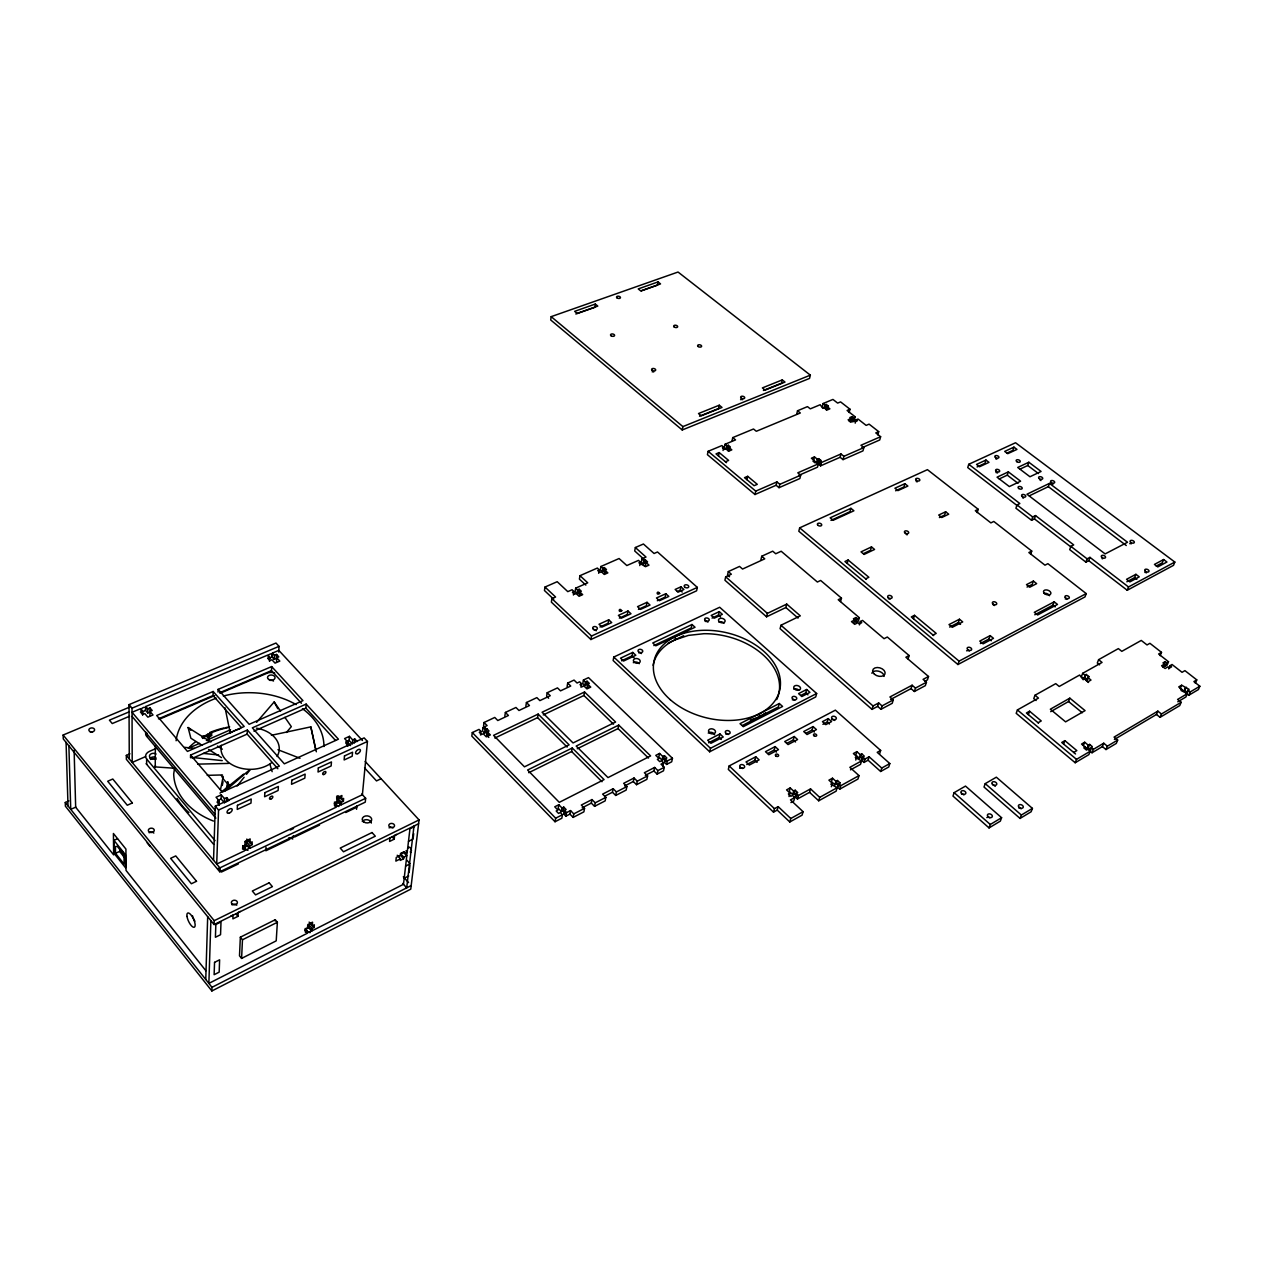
<?xml version="1.0" encoding="UTF-8"?>
<svg xmlns="http://www.w3.org/2000/svg" width="1263" height="1263" viewBox="0 0 1263 1263"><rect width="100%" height="100%" fill="white"/><g stroke="black" fill="none" stroke-linecap="round" stroke-linejoin="round"><path stroke-width="1.5" d="M142.624 715.126L142.64 711.022L140.635 708.669L132.047 712.285L215.152 810.309M269.508 661.37L269.714 657.328L267.661 655.102L145.766 706.506L145.75 710.611L147.755 712.964L149.965 712.016M213.605 844.331L146.634 764.273L146.65 759.016A7.767 5.526 -1.9 0 1 149.397 751.39L156.565 748.28M215.878 818.171L146.713 736.392L146.729 732.808M147.755 712.964L147.771 708.859L145.766 706.506M149.965 715.537L149.981 707.912L147.771 708.859M213.447 821.061A74.927 54.183 0.6 0 1 173.694 773.935L174.594 768.251L155.238 766.909L155.365 746.18M190.524 757.8L190.587 755.069L247.359 730.03L279.36 766.12L222.32 792.106L190.587 755.069M230.545 729.761L209.421 739.029L209.5 736.44L207.511 734.166M209.5 736.44L211.584 735.524L211.663 732.682L209.579 733.598M241.438 727.63L213.037 695.55L213.163 691.477L156.707 715.505L187.461 751.422L244.201 726.478L213.163 691.477M205.758 979.472L207.685 916.685M218.025 692.077L218.104 689.377L271.671 666.58L302.978 700.633L249.174 724.299L218.104 689.377M210.874 920.616L208.869 983.388L307.114 933.357L307.304 930.926L305.204 928.431M213.542 860.245L215.294 806.204L364.139 737.892L367.454 741.46L362.402 794.711L341.105 804.863L337.868 801.263L338.089 798.674L340.157 797.695M365.181 761.463L419.063 819.924L410.759 889.168L211.868 990.966L211.979 987.319L65.281 802.479L68.881 800.9M418.606 823.744L214.094 924.563L214.221 920.68L63.15 735.019L129.884 706.996M215.294 806.204L218.546 810.025L216.715 864.05L244.675 850.741L244.801 848.12L242.685 845.61M219.131 805.115L219.273 801.026L216.052 797.237L221.246 794.869L224.467 798.642L224.325 802.731L226.566 801.705L226.709 797.616L224.467 798.642M224.325 802.731L221.104 798.958L221.246 794.869M361.723 793.969L365.654 798.279L365.275 802.147L219.746 871.786L219.888 867.87L126.332 755.385L129.931 753.822M227.608 786.912L227.798 781.686L226.282 789.249M230.813 916.117L233.039 915.028L232.881 918.864L237.981 916.338L238.154 912.502L240.365 911.412M277.844 768.741L247.169 734.103L247.359 730.03M240.349 937.193L239.496 955.823L241.596 958.412L276.218 940.856L277.371 922.274L275.255 919.732L240.349 937.193L242.464 939.783L241.596 958.412M249.727 848.341L249.837 845.736L252.032 844.694L248.843 840.937L246.648 841.979L246.538 844.584L249.727 848.341L336.321 807.12L336.542 804.531L334.395 802.131M252.032 844.694L252.158 841.821L249.979 842.847L250.169 838.916L245.117 841.3L244.927 845.247L242.749 846.289L242.607 849.162L244.801 848.12M301.415 703.27L271.466 670.621L271.671 666.58M362.434 740.497L278.823 650.398L272.429 653.097L272.224 657.139L274.26 659.349L276.329 658.481L276.55 654.439L274.481 655.308L274.26 659.349M266.019 847.315L265.83 850.773L289.685 839.358M276.518 661.796L276.739 657.755L278.807 656.871L276.55 654.439M278.728 652.071L279.044 646.356L275.981 643.041L129.031 704.628L129.268 758.905M275.176 920.98L275.255 919.732M335.5 740.418L305.883 708.133L306.151 704.091L252.332 727.835L284.349 763.831L338.421 739.187L306.151 704.091M311.882 930.926L312.072 928.494L314.14 927.452L310.982 923.727L308.914 924.769L308.725 927.2L311.882 930.926L403.481 884.289L406.828 855.635L403.592 852.051L400.56 853.567L400.371 855.177L403.607 858.761L400.26 860.435L400.434 858.824L397.214 855.24M314.14 927.452L314.345 924.769L312.277 925.826L312.561 922.164L307.777 924.595L307.509 928.258L305.425 929.3L305.236 931.983L307.304 930.926M341.105 804.863L341.326 802.273L338.089 798.674M347.514 746.165L347.878 742.123L344.594 738.571L349.409 736.361L352.693 739.913L352.33 743.954L349.062 740.402L349.409 736.361M341.326 802.273L343.394 801.279L343.631 798.421L341.563 799.416L341.91 795.501L337.11 797.774L336.795 801.673L334.711 802.668L334.474 805.526L336.542 804.531M354.414 742.991L354.777 738.966L352.693 739.913M356.545 809.315L356.876 805.794M389.983 837.653L389.572 841.458L394.23 839.153L394.64 835.364L396.661 834.369M403.607 858.761L403.781 857.151L400.56 853.567M413.996 826.018L406.686 887.857L402.739 883.453M409.117 872.48L409.938 865.534M413.711 833.675L413.064 839.058L408.502 841.332M480.524 735.003L481.029 731.466L479.009 729.398L472.299 732.572L471.809 736.124L555.041 821.739L561.83 818.25L562.461 814.714L560.314 812.519L558.546 813.419L556.178 811.004L557.946 810.104L554.741 806.804L558.799 804.736L562.019 808.02L561.372 811.556L558.167 808.273L558.799 804.736M581.027 687.293L581.659 683.788L579.622 681.831L577.096 683.03L574.049 680.078L567.687 683.078L570.734 686.03L560.519 690.861L557.488 687.893L547.195 692.74L550.242 695.724L539.885 700.618L536.854 697.618L526.434 702.528L529.465 705.543L518.982 710.501L515.951 707.469L505.389 712.443L508.421 715.49L497.796 720.526L494.764 717.447L484.061 722.499L487.092 725.578L483.05 727.488L482.545 731.024L484.566 733.093L486.318 732.256L486.823 728.719L485.071 729.54L484.566 733.093M484.061 722.499L483.555 726.036L485.576 728.088M488.813 737.434L486.792 735.366L487.297 731.814L489.049 730.993L486.823 728.719M551.173 316.65L550.7 319.965L682.225 429.973L809.551 378.411L810.341 375.143L678.042 272.034L551.173 316.65L682.888 426.61L682.225 429.973M504.853 715.979L505.389 712.443M525.882 706.049L526.434 702.528M573.402 595.031L573.986 591.558L572.06 589.758L567.797 591.637L557.204 581.706L545 587.042L544.448 590.516L553.715 599.246M595.315 304.051L597.809 306.088L577.128 313.398L574.633 311.345L595.315 304.051L594.778 307.335L575.849 314.029M545 587.042L555.594 597.02L551.915 598.646L551.363 602.135L590.91 639.52L696.592 590.816L697.334 587.39L657.518 551.978L654.076 553.494L643.42 544.006L635.352 547.526L634.705 550.968L644.004 559.304M567.15 747.065L537.58 717.637L538.149 714.1L493.58 735.35L524.461 766.83L569.124 744.886L538.149 714.1M547.195 692.74L546.611 696.245L548.647 698.234M155.238 766.909L155.475 765.52M598.646 573.291L599.262 569.834L597.336 568.066L580.001 575.675L587.737 582.827L575.691 588.148L575.091 591.621L577.033 593.421L578.596 592.726L579.196 589.253L581.327 591.242L579.764 591.937L579.164 595.41L580.727 594.715L578.596 592.726M580.001 575.675L579.401 579.133L585.843 585.085M577.033 593.421L577.617 589.947L579.196 589.253M567.087 686.583L567.687 683.078M555.041 821.739L555.673 818.203L562.461 814.714M639.757 565.571L640.42 562.146L638.478 560.393L626.827 565.54L619.075 558.53L600.888 566.503L600.272 569.96L602.198 571.729L603.73 571.05L604.361 567.592L606.493 569.534L604.945 570.213L604.33 573.67L605.861 572.992L603.73 571.05M602.198 571.729L602.814 568.271L604.361 567.592M662.822 756.553L659.586 753.427L658.828 756.932L662.065 760.042L662.822 756.553L664.464 755.7L666.848 757.989L665.191 758.842L664.433 762.331L666.596 764.415L671.695 761.794L672.469 758.305L588.495 677.631L583.411 680.031L582.78 683.536L584.816 685.493L586.458 684.72L587.09 681.215L589.332 683.378L587.69 684.151L587.058 687.656L588.7 686.883M590.91 639.52L591.542 636.031L697.334 587.39M528.723 772.719L571.618 751.517L572.265 747.996L604.061 779.603L559.288 802.352L527.587 770.02L572.265 747.996M584.816 685.493L585.448 682.004L587.09 681.215M658.055 281.917L638.21 288.927L640.72 290.916L660.565 283.907L658.055 281.917L657.47 285.17L641.241 290.916M561.372 811.556L563.14 810.657L563.772 807.12L566.14 809.536L564.387 810.436L563.74 813.972L565.887 816.166L569.897 814.114L570.544 810.578L573.781 813.877L573.118 817.398L569.897 814.114M543.264 714.921L583.916 695.487L584.548 691.982L615.602 722.041L573.055 742.944L542.08 712.237L584.548 691.982M565.887 816.166L566.534 812.63L570.544 810.578M608.734 619.817L599.009 624.269L601.977 627.064L611.718 622.596L608.734 619.817L608.087 623.291L599.988 627.001M592 799.574L591.321 803.094L594.557 806.347L595.236 802.826L592 799.574L581.312 805.052L584.548 808.336L583.885 811.856L573.118 817.398M613.786 657.044L613.123 660.517L709.664 751.785L815.709 696.939L816.656 693.513L719.689 607.266L613.786 657.044L710.485 748.296L709.664 751.785M627.995 611.008L618.396 615.397L621.38 618.16L630.995 613.755L627.995 611.008L627.332 614.465L619.344 618.128M635.352 547.526L646.009 557.062L641.967 558.862L641.288 562.288L643.23 564.04L644.746 563.361L645.409 559.935L647.556 561.861L646.056 562.524L645.377 565.95M643.23 564.04L643.909 560.598L645.409 559.935M621.601 660.817L632.084 655.876L632.779 652.403L635.826 655.26L623.575 661.038L620.528 658.165L632.779 652.403M577.254 748.738L618.049 728.577L618.744 725.088L650.619 755.921L607.992 777.598L576.181 746.07L618.744 725.088M613.171 788.712L612.46 792.233L615.697 795.453L616.407 791.948L613.171 788.712L602.625 794.127L605.861 797.363L605.166 800.884L594.557 806.347M647.035 602.309L637.547 606.65L640.53 609.382L650.019 605.04L647.035 602.309L646.34 605.766L638.447 609.382M220.504 789.675L223.219 776.445M222.272 785.46L223.046 781.671M665.838 593.721L656.46 597.999L659.46 600.714L668.822 596.42L665.838 593.721L665.127 597.162L657.328 600.73M634.042 778.008L633.316 781.513L636.552 784.702L637.294 781.197L634.042 778.008L623.638 783.344L626.89 786.549L626.164 790.07L615.697 795.453M723.052 450.496L723.778 447.134L721.899 445.586L708.117 451.301L707.406 454.664L754.974 494.512L776.114 485.26L776.919 481.913L779.839 484.313L800.695 475.188L797.79 472.82L818.345 463.853L816.419 462.274L815.093 462.858L812.962 461.137L814.288 460.553L811.383 458.216L814.446 456.89L817.35 459.227L818.661 458.658L820.792 460.379L819.955 463.695M677.315 591.573L680.204 590.247L680.931 586.821L683.93 589.489L678.136 592.142L675.137 589.458L680.931 586.821M719.279 405.202L698.486 413.554L701.233 415.827L722.026 407.444L719.279 405.202L718.568 408.533L699.528 416.206M653.145 665.317A64.413 43.763 13.4 0 1 674.821 639.931L675.563 636.473M654.629 767.446L653.871 770.951L657.123 774.108L657.881 770.604L654.629 767.446L644.367 772.719L647.619 775.892L646.877 779.382L636.552 784.702M718.473 455.927L719.184 452.564L728.625 460.427L725.436 461.769M732.019 440.929L732.745 437.598L735.555 439.903L725.057 444.26L724.346 447.623L728.656 451.191L731.83 449.865L729.004 447.528L728.277 450.875L729.635 450.307L727.583 448.602L726.209 449.17L726.935 445.823L728.309 445.255L730.377 446.96L729.004 447.528M727.583 448.602L728.309 445.255M691.982 624.49L652.766 642.978L655.829 645.803L695.045 627.253L691.982 624.49L691.224 627.932L653.839 645.598M662.065 760.042L663.707 759.205L664.464 755.7M662.791 766.373L663.549 762.868L661.386 760.784L659.744 761.636L657.36 759.331L659.018 758.495L655.781 755.369L659.586 753.427M663.549 762.868L661.007 764.178L664.259 767.32L663.485 770.825L657.123 774.108M666.596 764.415L667.369 760.926L672.469 758.305M746.907 479.672L747.68 476.309L757.295 484.329L754.106 485.702L744.491 477.667L747.68 476.309M840.542 601.535L841.474 598.141L820.65 580.459L817.382 582.022L781.181 551.252L775.735 553.762L772.719 551.189L761.747 556.241L764.762 558.83L742.565 569.045L739.534 566.424L728.309 571.586L731.34 574.223L725.688 576.812L724.915 580.238L766.546 616.802L785.87 607.519L786.738 604.093L800.3 615.855L780.96 625.248L780.092 628.69L872.007 709.38L877.643 706.38L878.685 702.954L882.032 705.891L880.99 709.301L877.643 706.38M728.309 571.586L727.535 574.997L729.54 576.765M712.048 618.096L718.505 615.049L719.294 611.624L722.357 614.339L714.274 618.175L711.211 615.428L719.294 611.624M754.974 494.512L755.748 491.133L776.919 481.913M782.271 379.91L762.363 387.915L765.11 390.093L785.018 382.073L782.271 379.91L781.513 383.194L763.42 390.472M760.926 559.635L761.747 556.241M708.606 742.818L719.136 737.418L719.957 733.945L723.225 736.992L710.927 743.307L707.675 740.244L719.957 733.945M776.114 485.26L779.034 487.676L779.839 484.313M796.716 414.059L797.521 410.759L807.483 406.623L810.293 408.849L820.192 404.728L822.845 408.375L824.123 407.838L826.949 410.065L829.902 408.833L827.091 406.607L826.255 409.891M800.695 475.188L799.874 478.535L779.034 487.676M879.601 753.869L880.658 750.443L835.364 710.153L729.177 765.931L728.309 769.404L773.509 812.141L777.219 810.104L778.166 806.631L790.78 818.503L789.801 821.976L777.219 810.104M766.546 616.802L767.399 613.376L786.738 604.093M849.162 412.527L850.015 409.244L840.574 401.887L837.637 403.102L832.949 399.424L823.144 403.513L822.324 406.797L824.202 408.265L825.481 407.744L826.302 404.444L828.37 406.07L827.533 409.354M824.202 408.265L825.023 404.981L826.302 404.444M814.446 456.89L813.609 460.221L816.514 462.558L817.824 461.99L818.661 458.658M799.668 527.855L798.816 531.234L957.938 664.527L1084.996 596.91L1086.212 593.594L1047.895 563.677L1044.975 565.177L1028.84 552.547L1031.745 551.078L993.807 521.461L990.887 522.882L975.304 510.71L978.225 509.305L927.437 469.662L799.668 527.855L959.059 661.149L1086.212 593.594M816.514 462.558L817.35 459.227M818.345 463.853L817.508 467.184L798.674 475.409M820.792 460.379L819.466 460.948L818.629 464.279L820.571 465.842L840.132 457.285L840.984 453.97L843.905 456.306L863.86 447.576L860.94 445.271L880.627 436.698L875.78 432.909L878.716 431.646L869.086 424.131L866.15 425.394L858.019 419.032L856.061 419.869L855.193 423.152M820.571 465.842L821.408 462.511L840.984 453.97M750.269 720.084L758.921 716.974L759.805 713.516M746.749 764.557L754.879 760.263L755.779 756.79L759.11 759.884L749.322 765.062L746.007 761.936L755.779 756.79M851.957 416.648L849.81 417.564L851.041 418.542L850.188 421.826L848.957 420.863L851.104 419.948L851.957 416.648L853.204 417.627L855.162 416.79L847.078 410.475L850.015 409.244M851.104 419.948L852.336 420.911L853.204 417.627M779.318 703.507L740.023 723.667L743.276 726.683L782.586 706.459L779.318 703.507L778.418 706.948L742.455 725.436M840.132 457.285L843.037 459.621L843.905 456.306M855.162 416.79L854.293 420.074L852.336 420.911M767.809 753.443L774.235 750.048L775.135 746.591L778.466 749.654L768.82 754.753L765.489 751.674L775.135 746.591M863.86 447.576L862.976 450.875L843.037 459.621M850.915 508.326L830.138 517.814L833.138 520.293L853.914 510.789L850.915 508.326L850.015 511.673L830.975 520.388M800.884 695.408L805.747 692.913L806.662 689.472L809.93 692.377L801.831 696.544L798.579 693.624L806.662 689.472M773.509 812.141L774.456 808.667L778.166 806.631M786.975 743.307L793.322 739.96L794.253 736.518L797.585 739.55L788.049 744.586L784.733 741.539L794.253 736.518M877.817 434.93L878.716 431.646M880.627 436.698L879.727 439.982L861.855 447.797M847.189 563.377L848.12 559.998L868.865 577.286L865.676 578.833M792.659 794.538L793.622 791.08L790.212 787.907L789.264 791.364L792.659 794.538L794.253 793.669L795.216 790.212L797.711 792.548L796.132 793.417L795.169 796.874L797.442 798.99L809.567 792.343L810.546 788.886L819.703 797.363L818.708 800.805L809.567 792.343M789.012 796.543L789.959 793.085L786.565 789.896L790.212 787.907M805.889 733.329L812.156 730.014L813.104 726.572L816.435 729.588L807.041 734.545L803.71 731.53L813.104 726.572M789.959 793.085L788.38 793.953L790.875 796.29L792.469 795.422L794.759 797.537L793.78 801.01L790.938 802.573M797.442 798.99L798.405 795.532L810.546 788.886M871.486 546.911L861.019 551.868L864.113 554.425L874.58 549.452L871.486 546.911L870.539 550.273L863.56 553.573M853.804 623.369L854.767 619.975L853.378 618.791L855.793 617.607L857.167 618.775L856.203 622.185L854.83 621.001L855.793 617.607M822.923 724.331L827.281 722.026L828.244 718.6L831.575 721.583L825.781 724.646L822.45 721.662L828.244 718.6M794.759 797.537L790.464 799.889L803.079 811.683L802.1 815.14L789.801 821.976M841.474 598.141L838.206 599.72L859.345 617.702L858.382 621.096L856.203 622.185M859.393 624.901L860.371 621.507L862.55 620.417L884.053 638.683L887.305 637.026L909.123 655.544L908.081 658.939M904.876 483.682L894.914 488.228L897.914 490.628L907.876 486.066L904.876 483.682L903.913 486.997L895.625 490.786M834.906 784.765L835.917 781.323L832.491 778.197L831.48 781.639L834.906 784.765L836.453 783.913L837.464 780.471L839.974 782.776L838.964 786.218L836.453 783.913M831.322 786.738L832.333 783.297L828.907 780.155L832.491 778.197M832.333 783.297L830.786 784.149L837.148 787.702L836.138 791.159L818.708 800.805M839.974 782.776L838.443 783.628L837.416 787.07L839.706 789.17L857.972 779.05L859.014 775.608L849.857 767.336L861.571 760.91L855.272 757.437L856.788 756.616L853.378 753.553L856.867 751.643L860.277 754.706L859.235 758.132L855.84 755.085L856.867 751.643M839.706 789.17L840.732 785.728L859.014 775.608M855.746 760.042L856.788 756.616M872.007 709.38L873.033 705.954L878.685 702.954M859.235 758.132L860.75 757.311L861.776 753.885L864.287 756.127L862.771 756.947L861.745 760.389L864.018 762.426L868.076 760.2L869.118 756.774L881.732 768.046L880.658 771.488L868.076 760.2M861.571 760.91L860.529 764.352L850.504 769.846M864.018 762.426L865.06 759L869.118 756.774M945.64 511.768L938.693 515.051L941.772 517.498L948.718 514.199L945.64 511.768L944.613 515.083L939.419 517.562M913.465 618.696L914.491 615.318L936.215 633.41L933.025 635.052M912.107 685.209L911.033 688.619L914.38 691.493L915.454 688.082L912.107 685.209L889.91 696.987L893.273 699.907L892.215 703.317L880.99 709.301M968.753 464.295L1019.857 503.542L1017.015 504.932L1015.91 508.215L1031.571 520.277L1032.692 516.977L1035.534 515.588L1073.708 544.906L1070.866 546.358L1069.698 549.642L1085.896 562.13L1088.738 560.661L1127.227 590.263L1173.516 565.335L1174.827 562.067L1015.547 442.745L968.753 464.295L967.742 467.578L1017.22 505.642M880.658 750.443L877.217 752.338L889.815 763.562L888.742 766.988L880.658 771.488M985.977 460.048L976.52 464.421L979.551 466.742L988.992 462.353L985.977 460.048L984.951 463.316L977.073 466.963M977.167 512.604L978.225 509.305M909.123 655.544L905.871 657.234L928.526 676.494L923.079 679.383L926.426 682.241L925.337 685.651L914.38 691.493M928.526 676.494L927.437 679.889L924.721 681.341M1013.952 447.134L1004.685 451.412L1007.716 453.685L1016.968 449.407L1013.952 447.134L1012.894 450.386L1006.722 453.243M949.65 627.08L958.349 622.58L959.438 619.217L962.722 621.901L952.27 627.316L948.987 624.601L959.438 619.217M999.222 478.945L1007.29 475.141L1008.348 471.873L1020.615 481.203L1009.326 486.571L997.044 477.193L1008.348 471.873M957.938 664.527L959.059 661.149M1019.809 469.236L1027.766 465.494L1028.84 462.242L1041.091 471.462L1029.961 476.751L1017.71 467.468L1028.84 462.242M980.372 643.546L989.024 638.967L990.16 635.605L993.492 638.336L983.103 643.846L979.772 641.099L990.16 635.605M1031.571 520.277L1034.413 518.872L1035.534 515.588M1029.298 495.838L1048.337 486.65L1049.442 483.382L1127.527 542.253L1105.125 553.904L1026.945 494.228L1049.442 483.382M1030.608 554.394L1031.745 551.078M954.165 792.643L952.981 796.069L989.04 827.912L1000.343 821.124L1001.606 817.714L965.5 786.091L954.165 792.643L990.287 824.486L989.04 827.912M1033.387 581.075L1026.472 584.643L1029.74 587.232L1036.655 583.648L1033.387 581.075L1032.218 584.39L1027.04 587.074M985.235 783.628L984.019 787.038L1020.062 818.44L1031.129 811.762L1032.424 808.383L996.333 777.187L985.235 783.628L1021.357 815.045L1020.062 818.44M1034.776 614.781L1052.979 605.151L1054.179 601.82L1057.494 604.44L1037.633 614.97L1034.302 612.318L1054.179 601.82M1036.086 700.523L1033.765 698.613L1034.997 695.25L1038.47 698.107L1017.41 709.932L1016.194 713.327L1075.192 762.741L1088.864 754.627L1090.206 751.248L1076.518 759.363L1075.192 762.741M1028.335 714.59L1029.566 711.211L1041.249 720.952L1038.075 722.752M1085.896 562.13L1087.111 558.846L1089.953 557.362L1128.506 586.963L1174.827 562.067M1088.738 560.661L1089.953 557.362M1050.69 711.669L1068.561 701.518L1069.824 698.155L1085.075 710.627L1065.593 721.852L1050.327 709.222L1069.824 698.155M1099.615 664.843L1097.31 663.012L1098.605 659.665L1102.062 662.428L1082.659 673.321L1081.381 676.668L1083.686 678.531L1086.275 674.442L1088.832 676.51L1087.538 679.857L1084.996 677.789M1083.686 678.531L1086.275 674.442M1088.832 676.51L1086.227 680.583L1088.548 682.462M1063.588 744.018L1064.883 740.639L1076.834 750.601L1073.676 752.464M1127.227 590.263L1128.506 586.963M1126.833 581.785L1134.632 577.601L1135.911 574.318L1139.242 576.859L1129.864 581.88L1126.533 579.322L1135.911 574.318M1083.37 745.596L1084.696 742.234L1088.296 745.202L1089.653 744.412L1092.29 746.591L1089.606 750.759L1090.948 749.969L1088.311 747.775L1086.954 748.58L1081.554 744.081L1084.696 742.234M1086.954 748.58L1088.296 745.202M1088.311 747.775L1089.653 744.412M1163.618 559.525L1154.445 564.419L1157.776 566.929L1166.949 562.019L1163.618 559.525L1162.323 562.793L1156.213 566.061M1085.154 747.065L1083.796 747.87L1086.433 750.064L1087.79 749.259L1092.006 752.764L1093.332 749.385L1103.736 743.212L1107.351 746.196L1117.676 740.055L1114.061 737.103L1157.855 711.132L1161.455 714.005L1181.158 702.291L1177.574 699.449L1187.299 693.671L1181.031 690.466L1182.294 689.724L1178.726 686.914L1181.631 685.209L1189.083 689.33L1186.415 693.387L1188.783 695.266L1198.429 689.551L1199.85 686.235L1193.898 681.578L1196.771 679.873L1184.931 670.637L1182.042 672.311L1172.048 664.496L1170.122 665.617L1168.749 668.932M1092.006 752.764L1102.394 746.591L1103.736 743.212M1102.394 746.591L1105.993 749.559L1107.351 746.196M1117.676 740.055L1116.303 743.418L1105.993 749.559M1160.144 655.671L1161.502 652.355L1149.914 643.309L1147.025 644.935L1141.263 640.436L1121.812 651.345L1118.355 648.614L1098.605 659.665M1168.528 661.749L1166.602 662.854L1165.086 661.67L1163.712 664.985L1165.228 666.169L1167.154 665.064L1168.528 661.749L1158.613 653.997L1161.502 652.355M1163.112 667.401L1164.486 664.085L1162.955 662.886L1165.086 661.67M1165.228 666.169L1166.602 662.854M1114.392 739.455L1156.466 714.463L1157.855 711.132M1156.466 714.463L1160.065 717.337L1161.455 714.005M1181.631 685.209L1180.226 688.524L1183.794 691.335L1186.462 687.261M1183.794 691.335L1185.199 688.003M1181.158 702.291L1179.737 705.607L1160.065 717.337M1187.299 693.671L1185.894 696.987L1177.779 701.802M1188.783 695.266L1190.204 691.95L1199.85 686.235M1195.351 683.188L1196.771 679.873M336.558 797.127L337.174 795.801M237.081 786.06L244.138 777.25M246.49 774.314L250.027 769.909M286.385 732.477L291.327 726.635L284.901 717.368M256.563 722.357L274.166 701.944L280.607 711.211M219.983 793.132L243.633 774.108M225.335 790.764L249.758 769.672M1021.357 815.045L1032.424 808.383M990.287 824.486L1001.606 817.714M1186.415 693.387L1187.662 692.645L1185.041 690.593M1064.883 740.639L1061.725 742.486L1075.523 753.979M1164.486 664.085L1161.581 665.759L1165.102 668.506L1167.991 666.832L1169.522 668.032L1171.638 666.801L1170.122 665.617M1029.566 711.211L1026.393 712.995L1038.533 723.099M1034.997 695.25L1055.742 683.646L1059.215 686.472L1079.628 675.026L1083.165 679.699L1084.475 678.957L1087.964 681.767L1090.995 680.047L1087.522 677.236M790.78 818.503L803.079 811.683M881.732 768.046L889.815 763.562M819.703 797.363L837.148 787.702M835.917 781.323L837.464 780.471M795.169 796.874L796.748 796.006L794.253 793.669M861.745 760.389L863.245 759.552L860.75 757.311M793.622 791.08L795.216 790.212M860.277 754.706L861.776 753.885M890.573 699.497L911.033 688.619M882.032 705.891L893.273 699.907M915.454 688.082L926.426 682.241M710.485 748.296L816.656 693.513M582.164 807.799L591.321 803.094M604.93 796.1L612.46 792.233M624.648 785.965L633.316 781.513M645.33 775.34L653.871 770.951M573.781 813.877L584.548 808.336M595.236 802.826L605.861 797.363M616.407 791.948L626.89 786.549M637.294 781.197L647.619 775.892M657.881 770.604L664.259 767.32M563.74 813.972L565.492 813.072L563.14 810.657M562.019 808.02L563.772 807.12M211.979 987.319L411.185 885.568M404.192 878.243L408.707 875.954M914.491 615.318L911.302 616.928L933.689 635.589M405.612 866.071L410.143 863.797L406.923 860.229M400.434 858.824L395.856 861.129L396.266 857.403L400.86 855.114L401.05 853.504L404.397 851.83L404.223 853.441L407.254 851.909L409.954 828.765L414.564 826.491M403.781 857.151L406.828 855.635M242.464 939.783L277.371 922.274M854.767 619.975L851.483 621.601L854.688 624.332L857.972 622.691L859.361 623.875L861.761 622.675L860.371 621.507M857.167 618.775L859.345 617.702M214.221 920.68L419.063 819.924M238.344 863.939L221.451 872.023L218.294 868.234M294.579 837.022L319.523 825.071M345.746 812.519L356.734 807.246M219.888 867.87L365.654 798.279M494.843 738.05L537.58 717.637M848.12 559.998L844.931 561.514L866.418 579.433M243.396 847.789L246.948 846.099M336.005 803.821L339.573 802.131M486.792 735.366L488.544 734.529L486.318 732.256M290.301 830.044L293.569 828.481M245.196 841.821L248.716 840.163M336.621 798.548L340.142 796.89M381.094 778.718L376.5 780.913L364.565 767.92M481.029 731.466L479.277 732.287L481.503 734.577L483.255 733.74L486.302 736.85L490.344 734.924L487.297 731.814M581.659 683.788L580.017 684.578L582.259 686.74L583.901 685.951L586.963 688.919L590.752 687.104L587.69 684.151M668.253 643.041L683.678 635.731M218.546 810.025L367.454 741.46M219.273 801.026L217.015 802.052L219.383 804.831M347.878 742.123L345.778 743.086L348.193 745.707L350.277 744.744M226.835 801.421L229.092 800.379L226.709 797.616M115.501 853.314L115.438 846.494L117.317 846.399L122.116 852.383L124.058 857.277L124.106 864.097L115.501 853.314L120.664 850.946M217.646 800.537L221.104 798.958M345.857 741.87L349.062 740.402M113.954 840.353L125.463 854.719L125.542 867.76L114.096 853.393L113.954 840.353L117.522 838.727M192.276 758.384L247.169 734.103M253.926 731.119L305.883 708.133M573.986 591.558L572.407 592.252L574.554 594.257L576.133 593.547L579.038 596.278L582.685 594.652L579.764 591.937M640.42 562.146L638.92 562.809L645.504 566.692L648.977 565.145L646.056 562.524M75.891 807.089L70.744 809.362L68.881 745.849M189.45 747.791L199.554 743.37M599.262 569.834L597.731 570.513L599.846 572.471L601.393 571.792L604.298 574.444L607.85 572.881L604.945 570.213M202.648 736.613L204.748 735.697M145.608 756.584L132.205 762.426L132.031 708.164L129.031 704.628M158.428 718.852L213.037 695.55M219.762 692.677L271.466 670.621M160.385 718.773L214.71 695.581M220.141 693.261L267.219 673.163A7.531 5.21 1.9 0 1 274.718 673.053M851.041 418.542L848.105 419.79L850.962 422.031L857.309 420.832L856.061 419.869M129.473 716.279L112.249 723.557L109.407 720.163L129.41 711.748M142.64 711.022L140.414 711.969L142.624 714.558L144.85 713.611L147.866 717.163L153.012 714.984L149.981 711.448L152.207 710.501L149.981 707.912M269.714 657.328L267.645 658.197L269.903 660.644L271.971 659.775L275.05 663.122L279.818 661.086L276.739 657.755M132.031 708.164L279.044 646.356M723.778 447.134L722.404 447.702L724.473 449.423L725.846 448.854M827.091 406.607L828.37 406.07M719.184 452.564L716.01 453.891L726.541 462.668M732.745 437.598L753.506 428.994L756.316 431.283L800.332 412.985L797.521 410.759M682.888 426.61L810.341 375.143M674.821 639.931L688.461 635.384L703.854 633.71A64.413 43.763 13.4 0 1 776.713 699.591M271.387 735.287L310.84 726.872L316.334 751.785M207.227 775.34L222.462 774.945M197.675 764.131L228.445 763.42M184.635 747.349L194.313 748.343M203.438 753.395L218.641 754.99M191.913 757.437L222.256 760.61M277.955 749.717L300.01 758.289M202.143 745.359L190.871 738.224L188.092 727.52L210.921 741.965M217.441 746.086L222.335 749.18M208.584 749.433L221.467 757.595M1027.766 465.494L1038.47 473.562M1048.337 486.65L1126.28 545.537M1007.29 475.141L1018.01 483.303M1134.632 577.601L1136.858 579.307M1017.015 504.932L1032.692 516.977M1070.866 546.358L1087.111 558.846M1034.413 518.872L1071.008 547.021M823.144 403.513L825.023 404.981M1187.82 690.072L1190.204 691.95M1052.979 605.151L1055.189 606.903M819.466 460.948L821.408 462.511M1082.659 673.321L1084.964 675.184M1068.561 701.518L1082.249 712.742M989.024 638.967L991.25 640.799M958.349 622.58L960.527 624.38M725.057 444.26L726.935 445.823M1090.932 747.396L1093.332 749.385M708.117 451.301L755.748 491.133M1017.41 709.932L1076.518 759.363M785.87 607.519L798.058 618.096M725.688 576.812L767.399 613.376M780.96 625.248L873.033 705.954M718.505 615.049L720.542 616.865M805.747 692.913L807.91 694.839M680.204 590.247L682.194 592.031M827.281 722.026L829.491 724.015M641.967 558.862L643.909 560.598M862.771 756.947L865.06 759M812.156 730.014L814.367 732.019M793.322 739.96L795.532 741.981M600.888 566.503L602.814 568.271M838.443 783.628L840.732 785.728M774.235 750.048L776.445 752.085M575.691 588.148L577.617 589.947M796.132 793.417L798.405 795.532M754.879 760.263L757.105 762.315M632.084 655.876L634.121 657.77M719.136 737.418L721.299 739.455M551.915 598.646L591.542 636.031M729.177 765.931L774.456 808.667M583.411 680.031L585.448 682.004M665.191 758.842L667.369 760.926M663.707 759.205L666.075 761.478M583.916 695.487L613.502 724.173M618.049 728.577L648.487 758.084M571.618 751.517L601.993 781.734M188.092 727.52L190.792 730.251M483.05 727.488L485.071 729.54M564.387 810.436L566.534 812.63M472.299 732.572L555.673 818.203M354.777 738.966L357.176 741.57M272.429 653.097L274.481 655.308M346.551 741.239L350.546 745.58M392.051 836.753L394.23 839.153M338.342 795.816L343.394 801.279M403.307 876.775L408.565 882.632M209.611 733.266L211.584 735.524M206.453 735.634L209.421 739.029M202.696 736.282L204.669 738.555M246.79 839.09L249.979 842.847M246.648 841.979L249.837 845.736M309.119 922.101L312.277 925.826M308.914 924.769L312.072 928.494M132.062 716.389L215.026 814.398M146.65 759.016L215.042 840.605M219.746 871.786L126.363 759.316L126.332 755.385M235.849 913.749L237.981 916.338M214.094 924.563L63.276 738.95L63.15 735.019M147.171 842.895L150.171 846.589M123.032 852.636L120.159 849.036L120.174 852.146L124.011 856.93L123.979 853.82M205.885 970.742L126.047 870.444L125.921 849.068L113.417 833.485L113.654 854.893L75.669 807.199L74.122 750.206M211.868 990.966L65.392 806.189L65.281 802.479M274.166 701.944L277.781 708.701M269.95 764.289L272.145 771.677M310.84 726.872L315.561 749.133M225.098 707.896L230.198 733.029M66.071 742.391L68.013 805.92M740.576 399.676A2.084 1.216 12.1 0 1 742.581 399.692M652.166 371.811A2.068 1.2 10.5 0 1 653.729 371.969M961.522 794.064A2.542 1.737 20.3 0 1 963.922 794.932M986.813 817.571A2.573 1.768 21.2 0 1 989.797 817.777M306.072 932.047A2.858 2.226 0.9 0 1 310.035 932.694M305.078 930.389A2.858 2.226 1 0 1 308.504 928.1A2.858 2.226 1 0 1 310.477 931.289A2.858 2.226 1 0 1 306.025 931.936M1144.846 572.423A2.258 1.326 19.9 0 1 1146.504 572.849M995.765 458.864A2.116 1.216 16.6 0 1 996.791 459.195M1102.031 558.641A2.242 1.326 19.2 0 1 1102.599 558.783M1129.754 543.658A2.21 1.295 19.4 0 1 1131.348 543.785M1022.493 497.764A2.163 1.263 17.3 0 1 1023.551 498.111M1051.4 483.808A2.147 1.231 17.6 0 1 1052.9 484.439M1040.017 480.082A2.147 1.231 17.4 0 1 1040.965 480.572M995.97 472.583A2.131 1.247 16.7 0 1 997.549 472.978M871.849 673.226A6.394 4.215 16.9 0 1 878.716 671.221A6.394 4.215 16.9 0 1 884.1 676.4M1065.23 598.962A2.289 1.389 19.2 0 1 1066.919 599.388M966.605 650.824A2.368 1.516 18.3 0 1 969.368 651.045M888.331 598.773A2.305 1.468 16.3 0 1 890.036 599.215M916.212 481.613A2.147 1.279 15.6 0 1 917.301 481.803M993.334 605.135A2.305 1.437 18.1 0 1 994.455 605.514M906.139 534.344A2.226 1.358 15.9 0 1 907.118 534.881M1044.027 593.326A3.805 2.321 18.8 0 1 1049.537 595.726M765.52 712.885A64.413 43.763 13.4 0 1 758.921 716.974M708.243 733.077A3.568 2.494 13.8 0 1 711.843 732.445A3.568 2.494 13.8 0 1 714.605 734.75M793.906 689.235A3.473 2.337 15.4 0 1 798.721 690.04M718.821 622.012A3.363 2.226 13.1 0 1 723.983 623.354M633.316 662.712A3.457 2.352 11.4 0 1 639.22 663.707M725.751 734.087A2.479 1.737 14.2 0 1 728.198 734.498M792.359 699.86A2.431 1.658 15.4 0 1 794.743 700.27M638.699 652.829A2.4 1.626 11.4 0 1 641.509 653.555M705.149 621.428A2.352 1.563 12.8 0 1 707.912 622.154M594.036 630A2.384 1.61 10.2 0 1 596.247 630.79M739.644 768.299A2.526 1.784 14.9 0 1 742.644 768.52M831.828 719.705A2.447 1.673 16.5 0 1 834.717 720.463M140.714 710.153A2.968 1.768 -39 0 1 144.077 707.343A2.968 1.768 -39 0 1 145.513 709.522A2.968 1.768 -39 0 1 141.914 711.953M267.93 655.986A2.826 1.658 -41.8 0 1 271.403 653.887A2.826 1.658 -41.8 0 1 271.703 656.649A2.826 1.658 -41.8 0 1 268.182 658.26M188.282 748.233A73.017 52.92 0.5 0 1 195.749 741.634M201.891 737.529A73.017 52.92 0.5 0 1 227.498 727.725M150.55 759.458A3.884 2.763 -2 0 1 156.028 759.316M146.713 736.392A7.846 5.526 -1.6 0 1 145.877 732.208M176.11 740.75A74.028 52.857 0.8 0 1 216.352 698.202M223.33 696.039A74.028 52.857 0.8 0 1 296.173 704.628M302.41 708.669A74.028 52.857 0.8 0 1 323.928 746.528M269.856 680.425A3.757 2.605 1.9 0 1 273.518 681.025M156.123 757.974A3.884 2.763 -1.9 0 1 150.629 758.1A3.884 2.763 -1.9 0 1 150.565 754.2A3.884 2.763 -1.9 0 1 156.059 754.058M146.634 764.273A7.752 5.526 -2 0 1 146.176 763.626M229.44 784.812A28.907 20.871 0.6 0 1 221.451 775.545M256.468 728.167A29.16 20.855 0.8 0 1 277.118 756.49M271.734 762.615A29.16 20.855 0.8 0 1 237.697 767.273A29.16 20.855 0.8 0 1 221.23 745.296M230.134 733.124A29.16 20.855 0.8 0 1 239.733 728.909M188.913 812.567A76.917 55.698 0.5 0 1 177.088 798.453M149.95 758.51A4.168 2.968 -1.9 0 1 154.607 757.026M244.722 845.531A2.984 2.226 -0.3 0 1 248.574 847.852A2.984 2.226 -0.3 0 1 244.217 849.636M242.97 846.636A2.984 2.226 -0.3 0 1 243.427 846.163M336.163 802.163A2.873 2.131 3 0 1 339.936 804.657A2.873 2.131 3 0 1 335.216 805.747M334.285 803.726A2.873 2.131 3 0 1 334.932 802.747M209.626 732.556A76.79 55.714 0.5 0 1 224.025 727.977M225.888 727.567A76.79 55.714 0.5 0 1 229.661 726.841M244.548 849.446A2.968 2.226 -0.4 0 1 247.943 850.378M335.169 806.268A2.873 2.131 2.9 0 1 338.658 806.504M993.05 785.112A2.526 1.705 20.7 0 1 995.212 786.36M1018.799 807.973A2.558 1.737 21.6 0 1 1021.199 808.841M389.083 827.912A2.858 2.131 4.6 0 1 393.093 827.802M232.013 904.861A3.031 2.321 -1.4 0 1 236.781 905.161M149.145 832.775A2.968 2.194 -3 0 1 153.833 833.075M90.399 732.114A2.873 2.005 -3.1 0 1 92.578 731.877M293.316 835.696A2.921 2.179 1.2 0 1 288.596 837.953M202.696 738.445A2.826 2.005 -0.3 0 1 205.206 736.392A2.826 2.005 -0.3 0 1 208.3 737.971A2.826 2.005 -0.3 0 1 206.343 740.307M290.127 838.032A2.905 2.179 1.2 0 1 292.716 839.042M206.769 740.497A2.826 2.005 -0.4 0 1 207.369 740.797M362.292 821.566A4.768 3.552 3.8 0 1 367.438 819.766A4.768 3.552 3.8 0 1 371.322 823.066M194.897 921.169A7.799 2.747 65 0 1 192.465 915.738M410.964 852.288A2.794 1.216 64.3 0 1 410.191 851.957M408.359 847.931A2.794 1.216 64.3 0 1 409.765 847.457A2.794 1.216 64.3 0 1 411.485 850.331M406.055 850.662A2.794 1.216 64.3 0 1 406.718 854.467A2.794 1.216 64.3 0 1 404.128 852.036M214.552 962.359L214.126 974.704L219.178 972.131L219.62 959.801L214.552 962.359M215.847 924.5L215.405 937.272L220.551 934.715L221.009 921.958L215.847 924.5M237.428 805.336L237.255 809.425L250.99 803.079L251.195 798.99L237.428 805.336M264.835 792.69L264.614 796.764L278.128 790.512L278.365 786.439L264.835 792.69M291.8 780.25L291.532 784.307L304.841 778.15L305.125 774.093L291.8 780.25M318.339 767.983L318.039 772.04L331.143 765.978L331.459 761.936L318.339 767.983M344.483 755.921L344.136 759.963L352.203 756.237L352.551 752.195L344.483 755.921M659.696 593.421C655.844 596.42 656.855 589.268 659.696 593.421M621.775 610.708C617.828 613.786 618.933 606.477 621.775 610.708M269.161 882.805L252.332 891.031L255.568 894.883L272.398 886.642L269.161 882.805M372.032 832.538L340.221 848.073L343.489 851.783L375.3 836.185L372.032 832.538M196.523 881.29L191.36 883.753L170.616 858.335L175.762 855.919L196.523 881.29M132.378 802.952L127.263 805.241L107.687 781.244L112.786 779.018L132.378 802.952M616.976 297.863A1.989 1.105 9.7 0 0 620.338 297.926A1.989 1.105 9.7 0 0 618.16 296.189A1.989 1.105 9.7 0 0 616.976 297.863M741.16 398.082A2.084 1.216 12.1 0 0 744.633 398.129A2.084 1.216 12.1 0 0 742.249 396.203A2.084 1.216 12.1 0 0 741.16 398.082M674.142 326.943A2.021 1.137 10.7 0 0 677.552 327.022A2.021 1.137 10.7 0 0 675.295 325.207A2.021 1.137 10.7 0 0 674.142 326.943M698.123 346.504A2.037 1.152 11.2 0 0 701.533 346.551A2.037 1.152 11.2 0 0 699.244 344.736A2.037 1.152 11.2 0 0 698.123 346.504M610.992 335.721A2.052 1.168 9.7 0 0 614.465 335.784A2.052 1.168 9.7 0 0 612.223 333.937A2.052 1.168 9.7 0 0 610.992 335.721M652.087 370.296A2.068 1.2 10.5 0 0 655.576 370.343A2.068 1.2 10.5 0 0 653.287 368.464A2.068 1.2 10.5 0 0 652.087 370.296M961.317 793.053A2.558 1.737 20.3 0 0 965.579 793.764A2.558 1.737 20.3 0 0 963.353 790.685A2.558 1.737 20.3 0 0 961.317 793.053M987.761 816.324A2.573 1.768 21.2 0 0 992.071 817.035A2.573 1.768 21.2 0 0 989.797 813.909A2.573 1.768 21.2 0 0 987.761 816.324M1145.099 571.002A2.258 1.326 19.9 0 0 1148.841 571.634A2.258 1.326 19.9 0 0 1146.678 569.203A2.258 1.326 19.9 0 0 1145.099 571.002M995.465 457.506A2.116 1.216 16.5 0 0 998.891 457.522A2.116 1.216 16.5 0 0 996.27 455.548A2.116 1.216 16.5 0 0 995.465 457.506M1051.258 482.513A2.147 1.231 17.6 0 0 1054.668 482.529A2.147 1.231 17.6 0 0 1051.984 480.508A2.147 1.231 17.6 0 0 1051.258 482.513M1022.272 496.485A2.163 1.263 17.3 0 0 1025.745 496.485A2.163 1.263 17.3 0 0 1023.046 494.433A2.163 1.263 17.3 0 0 1022.272 496.485M1101.636 557.141A2.242 1.326 19.2 0 0 1105.362 557.772A2.242 1.326 19.2 0 0 1103.246 555.341A2.242 1.326 19.2 0 0 1101.636 557.141M1130.464 542.127A2.226 1.295 19.4 0 0 1134.158 542.758A2.226 1.295 19.4 0 0 1132.043 540.375A2.226 1.295 19.4 0 0 1130.464 542.127M1016.81 461.674A2.131 1.216 16.9 0 0 1020.22 461.69A2.131 1.216 16.9 0 0 1017.583 459.7A2.131 1.216 16.9 0 0 1016.81 461.674M1039.291 478.645A2.147 1.231 17.4 0 0 1042.717 478.661A2.147 1.231 17.4 0 0 1040.033 476.64A2.147 1.231 17.4 0 0 1039.291 478.645M1018.72 488.481A2.163 1.263 17.2 0 0 1022.177 488.497A2.163 1.263 17.2 0 0 1019.494 486.444A2.163 1.263 17.2 0 0 1018.72 488.481M996.207 471.304A2.131 1.247 16.7 0 0 999.649 471.32A2.131 1.247 16.7 0 0 997.012 469.315A2.131 1.247 16.7 0 0 996.207 471.304M874.454 674.268A6.41 4.215 16.9 0 0 884.921 674.079A6.41 4.215 16.9 0 0 877.28 667.511A6.41 4.215 16.9 0 0 874.454 674.268M1065.293 597.573A2.289 1.389 19.2 0 0 1069.114 598.22A2.289 1.389 19.2 0 0 1066.998 595.694A2.289 1.389 19.2 0 0 1065.293 597.573M967.805 649.671A2.368 1.516 18.3 0 0 971.626 649.608A2.368 1.516 18.3 0 0 968.737 647.224A2.368 1.516 18.3 0 0 967.805 649.671M888.315 597.731A2.305 1.468 16.2 0 0 892.073 597.699A2.305 1.468 16.2 0 0 889.326 595.394A2.305 1.468 16.2 0 0 888.315 597.731M817.966 525.313A2.226 1.374 14.3 0 0 821.645 525.313A2.226 1.374 14.3 0 0 819.04 523.15A2.226 1.374 14.3 0 0 817.966 525.313M916.259 480.35A2.163 1.279 15.6 0 0 919.78 480.366A2.163 1.279 15.6 0 0 917.175 478.314A2.163 1.279 15.6 0 0 916.259 480.35M993.018 604.061A2.305 1.437 18.1 0 0 996.712 604.03A2.305 1.437 18.1 0 0 993.886 601.741A2.305 1.437 18.1 0 0 993.018 604.061M905.034 532.986A2.226 1.358 15.9 0 0 908.665 532.97A2.226 1.358 15.9 0 0 905.997 530.823A2.226 1.358 15.9 0 0 905.034 532.986M1044.754 593.721A3.821 2.321 18.8 0 0 1050.832 593.657A3.821 2.321 18.8 0 0 1046.064 589.9A3.821 2.321 18.8 0 0 1044.754 593.721M670.227 699.639A64.508 43.747 13.4 0 0 777.613 696.15A64.508 43.747 13.4 0 0 702.907 630.316A64.508 43.747 13.4 0 0 670.227 699.639M709.364 732.714A3.568 2.494 13.8 0 0 715.332 732.572A3.568 2.494 13.8 0 0 711.29 728.798A3.568 2.494 13.8 0 0 709.364 732.714M794.664 689.156A3.473 2.337 15.4 0 0 800.41 689.045A3.473 2.337 15.4 0 0 796.369 685.446A3.473 2.337 15.4 0 0 794.664 689.156M719.326 621.743A3.379 2.226 13.1 0 0 724.962 621.664A3.379 2.226 13.1 0 0 721.141 618.254A3.379 2.226 13.1 0 0 719.326 621.743M634.184 662.159A3.457 2.352 11.4 0 0 640.025 662.065A3.457 2.352 11.4 0 0 636.22 658.497A3.457 2.352 11.4 0 0 634.184 662.159M725.878 733.266A2.494 1.737 14.2 0 0 730.03 733.172A2.494 1.737 14.2 0 0 727.204 730.551A2.494 1.737 14.2 0 0 725.878 733.266M792.659 698.976A2.431 1.658 15.4 0 0 796.685 698.897A2.431 1.658 15.4 0 0 793.859 696.355A2.431 1.658 15.4 0 0 792.659 698.976M638.573 651.819A2.4 1.626 11.4 0 0 642.63 651.755A2.4 1.626 11.4 0 0 639.978 649.293A2.4 1.626 11.4 0 0 638.573 651.819M705.196 620.354A2.352 1.547 12.7 0 0 709.143 620.307A2.352 1.547 12.7 0 0 706.491 617.939A2.352 1.547 12.7 0 0 705.196 620.354M593.2 629.006A2.384 1.61 10.2 0 0 597.241 628.942A2.384 1.61 10.2 0 0 594.668 626.527A2.384 1.61 10.2 0 0 593.2 629.006M684.735 587.106A2.321 1.516 12.1 0 0 688.635 587.074A2.321 1.516 12.1 0 0 686.03 584.753A2.321 1.516 12.1 0 0 684.735 587.106M740.323 767.367A2.526 1.784 14.9 0 0 744.539 767.257A2.526 1.784 14.9 0 0 741.649 764.557A2.526 1.784 14.9 0 0 740.323 767.367M832.238 718.868A2.463 1.673 16.5 0 0 836.28 718.773A2.463 1.673 16.5 0 0 833.391 716.216A2.463 1.673 16.5 0 0 832.238 718.868M775.782 755.921A1.673 1.168 15.6 0 0 778.561 755.858A1.673 1.168 15.6 0 0 776.619 754.074A1.673 1.168 15.6 0 0 775.782 755.921M813.909 735.697A1.658 1.137 16.3 0 0 816.64 735.634A1.658 1.137 16.3 0 0 814.698 733.898A1.658 1.137 16.3 0 0 813.909 735.697M268.751 679.494A3.757 2.605 1.9 0 0 274.955 678.231A3.757 2.605 1.9 0 0 270.124 675.105A3.757 2.605 1.9 0 0 268.751 679.494M228.871 813.246A3.079 1.689 -40.1 0 0 232.155 809.267A3.079 1.689 -40.1 0 0 227.845 810.357A3.079 1.689 -40.1 0 0 228.871 813.246M357.824 753.632A2.936 1.579 -42.5 0 0 360.192 749.638A2.936 1.579 -42.5 0 0 356.008 751.564A2.936 1.579 -42.5 0 0 357.824 753.632M270.645 799.195A2.021 1.105 -40.8 0 0 272.808 796.59A2.021 1.105 -40.8 0 0 270.014 797.285A2.021 1.105 -40.8 0 0 270.645 799.195M323.754 774.535A1.973 1.074 -41.9 0 0 325.886 771.961A1.973 1.074 -41.9 0 0 323.202 772.624A1.973 1.074 -41.9 0 0 323.754 774.535M992.292 784.039A2.526 1.705 20.7 0 0 996.523 784.749A2.526 1.705 20.7 0 0 994.281 781.718A2.526 1.705 20.7 0 0 992.292 784.039M1018.752 806.994A2.558 1.737 21.6 0 0 1023.014 807.704A2.558 1.737 21.6 0 0 1020.709 804.61A2.558 1.737 21.6 0 0 1018.752 806.994M389.841 827.123A2.858 2.131 4.6 0 0 394.498 826.002A2.858 2.131 4.6 0 0 390.693 823.508A2.858 2.131 4.6 0 0 389.841 827.123M232.329 904.261A3.031 2.321 -1.3 0 0 237.333 903.029A3.031 2.321 -1.3 0 0 233.497 900.33A3.031 2.321 -1.3 0 0 232.329 904.261M149.823 832.285A2.984 2.194 -2.9 0 0 154.26 830.249A2.984 2.194 -2.9 0 0 149.776 828.496A2.984 2.194 -2.9 0 0 149.823 832.285M90.273 731.687A2.873 2.005 -3.1 0 0 94.614 729.856A2.873 2.005 -3.1 0 0 90.32 728.214A2.873 2.005 -3.1 0 0 90.273 731.687M363.87 822.008A4.768 3.552 3.9 0 0 371.638 820.161A4.768 3.552 3.9 0 0 365.354 816.009A4.768 3.552 3.9 0 0 363.87 822.008M187.003 916.464A7.815 2.731 65 0 0 193.839 927.31A7.815 2.731 65 0 0 192.213 916.606A7.815 2.731 65 0 0 187.003 916.464"/></g></svg>
